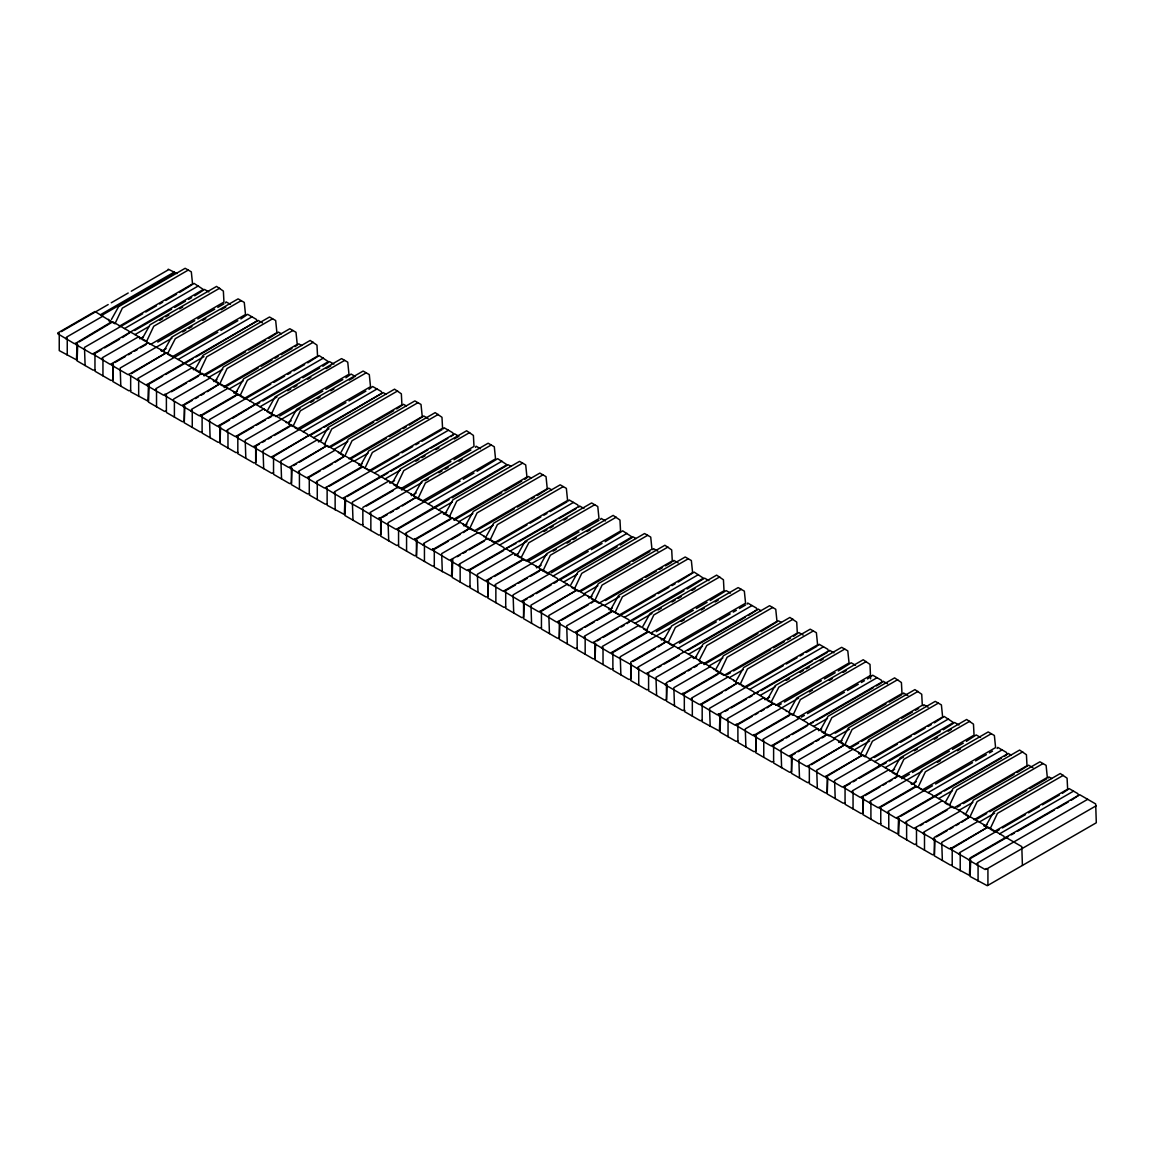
<?xml version="1.0" encoding="UTF-8"?>
<svg xmlns="http://www.w3.org/2000/svg" width="1154" height="1154" viewBox="0 0 1154 1154"><rect width="100%" height="100%" fill="white"/><g stroke="black" fill="none" stroke-linecap="round" stroke-linejoin="round"><path stroke-width="1.5" d="M146.37 341.887L153.756 326.25L219.649 288.212M199.325 372.453L206.71 356.817L272.604 318.778M219.649 384.195L227.035 368.544L292.914 330.506M271.392 414.07L278.778 398.418L344.657 360.38M364.981 468.106L372.367 452.455L438.26 414.416M396.399 486.238L403.785 470.601L469.678 432.562M417.95 498.687L425.35 483.036L491.229 444.997M449.353 516.819L456.753 501.168L522.632 463.129M469.678 528.546L477.064 512.91L542.957 474.871M542.971 570.869L550.357 555.218L616.25 517.18M594.699 600.729L602.085 585.078L667.964 547.039M615.01 612.457L622.41 596.82L688.289 558.781M646.442 630.603L653.828 614.952L719.707 576.913M667.993 643.038L675.378 627.401L741.257 589.362M719.707 672.897L727.107 657.261L792.986 619.222M824.403 733.353L831.803 717.701L897.682 679.663M844.728 745.08L852.114 729.443L918.007 691.405M896.47 774.954L903.856 759.318L969.749 721.264M111.419 319.485L118.617 306.661L185.159 268.291L191.319 271.854L192.545 283.942L119.28 326.25M142.822 337.617L150.02 324.793L216.563 286.423L223.371 291.068L223.948 302.074L150.684 344.368L147.799 342.709L164.532 351.667L165.152 353.441L130.662 373.348M164.373 350.066L171.571 337.242L238.113 298.872L244.273 302.42L245.499 314.508L172.234 356.817M195.791 368.198L202.974 355.374L269.517 317.004L275.676 320.552L276.902 332.64L203.638 374.949M216.101 379.926L223.299 367.102L289.842 328.731L296.001 332.294L297.227 344.368L223.948 386.677M236.426 391.653L243.624 378.829L310.166 340.459L316.975 345.104L317.552 356.11L244.273 398.418L239.96 395.923L247.36 380.286L313.239 342.248M267.843 409.8L275.041 396.976L341.584 358.605L347.743 362.154L348.97 374.242L275.691 416.551M289.394 422.234L296.592 409.425L363.135 371.054L369.294 374.603L370.521 386.691L297.242 428.999L294.371 427.341M320.798 440.366L327.996 427.543L394.538 389.172L401.347 393.817L401.924 404.823L328.645 447.132L324.346 444.636L331.732 428.999L397.611 390.961M341.122 452.108L348.32 439.285L414.863 400.914L421.008 404.463L422.249 416.551L348.97 458.859M361.447 463.836L368.631 451.012L435.173 412.642L441.982 417.286L442.559 428.278L369.294 470.587L360.668 465.61M392.865 481.983L400.063 469.159L466.605 430.788L473.414 435.419L473.991 446.425L400.712 488.733L393.528 484.579M414.416 494.417L421.614 481.593L488.156 443.223L494.301 446.786L495.542 458.874L422.263 501.168M445.819 512.549L453.017 499.725L519.56 461.355L525.705 464.918L526.945 477.006L453.666 519.3M466.144 524.277L473.328 511.453L539.87 473.082L546.03 476.645L547.256 488.733L473.991 531.042M486.454 536.019L493.652 523.195L560.195 484.824L566.354 488.373L567.58 500.461L494.301 542.769L491.431 541.111M517.872 554.151L525.07 541.327L591.613 502.956L597.772 506.519L598.998 518.608L525.734 560.902M539.423 566.6L546.621 553.776L613.163 515.405L619.972 520.05L620.549 531.042L547.284 573.35L540.101 569.211M570.841 584.732L578.024 571.908L644.567 533.537L650.726 537.086L651.952 549.174L578.688 591.483L575.817 589.824M591.151 596.459L598.349 583.635L664.892 545.265L671.7 549.91L672.277 560.902L598.998 603.21L591.814 599.07M611.476 608.187L618.674 595.363L685.216 556.993L691.361 560.555L692.602 572.644L619.323 614.938M642.893 626.333L650.091 613.51L716.634 575.139L723.443 579.784L724.02 590.776L650.741 633.084L643.557 628.944M664.444 638.768L671.642 625.958L738.185 587.588L744.344 591.136L745.571 603.225L672.292 645.533L669.421 643.874M695.848 656.9L703.046 644.076L769.588 605.706L775.748 609.269L776.974 621.357L703.695 663.665M716.172 668.642L723.37 655.818L789.913 617.448L796.722 622.093L797.299 633.084L724.02 675.393L715.393 670.416M736.497 680.37L743.681 667.546L810.223 629.175L816.383 632.724L817.609 644.812L744.344 687.12L741.474 685.462M767.915 698.516L775.113 685.692L841.655 647.322L847.801 650.87L849.041 662.959L775.762 705.267M789.466 710.951L796.664 698.127L863.206 659.756L870.015 664.401L870.592 678.812M820.869 729.083L828.067 716.259L894.61 677.888L901.418 682.533L901.995 693.525L828.716 735.834L821.533 731.694M841.194 740.81L848.378 727.986L914.92 689.616L921.729 694.261L922.306 705.267L849.041 747.576L840.415 742.585M861.504 752.552L868.702 739.728L935.245 701.358L941.404 704.906L942.63 716.995L869.351 759.303M892.922 770.684L900.12 757.861L966.663 719.49L973.471 724.135L974.048 735.141L900.784 777.435L892.157 772.459M914.473 783.133L921.671 770.309L988.213 731.939L994.373 735.487L995.599 747.576L922.334 789.884L919.464 788.225M945.891 801.265L953.074 788.442L1019.617 750.071L1026.425 754.716L1027.002 765.708L953.738 808.016L949.425 805.521L956.81 789.884L1022.704 751.845M966.201 812.993L973.399 800.169L1039.942 761.799L1046.101 765.347L1047.327 777.435L974.048 819.744M986.526 824.721L993.724 811.897L1060.266 773.526L1067.075 778.171L1067.652 789.177L994.373 831.471L990.06 828.99L997.46 813.354L1063.339 775.315M57.7 333.001L94.96 311.493L111.577 321.807L77.102 342.421L76.481 359.846L59.243 350.6L59.243 333.535M168.224 269.185L177.052 273.57M61.35 331.602L108.187 304.555M111.274 302.781L128.209 293.001M131.282 291.226L168.224 269.892M100.499 314.696L174.384 272.027M101.725 315.403L175.624 272.748M102.951 316.109L66.629 337.083L66.009 338.858M188.246 270.079L122.353 308.118L114.967 323.755L110.654 321.274M76.481 342.781L74.332 343.661L57.7 333.708M77.102 343.127L75.558 344.368L92.176 353.975L94.34 353.081M79.208 341.916L112.803 321.807L128.815 331.039L129.436 332.828M120.809 326.423L84.487 347.397L85.107 365.529M121.127 326.25L142.678 313.801M145.75 312.027L156.526 305.81M159.613 304.021L162.685 302.247M165.772 300.473L176.548 294.256M179.62 292.467L194.088 283.408L203.32 289.452L94.96 352.735M124.517 328.558L198.401 285.889M95.566 353.081L101.566 349.619M104.567 347.888L119.554 339.233M122.555 337.502L130.056 332.467M134.672 330.506L171.614 309.185M174.687 307.397L185.477 301.18M188.549 299.405L191.622 297.631M194.709 295.842L204.561 289.452L208.874 291.933M134.975 334.602L148.837 326.596M159.613 320.379L162.685 318.605M165.772 316.831L168.845 315.042M179.62 308.825L182.693 307.051M138.668 336.737L102.345 357.711L101.725 359.485M142.981 337.083L139.908 338.858L139.288 337.083M94.96 369.799L93.099 370.146L77.102 360.899L77.707 344.483M112.198 363.395L110.034 364.289L93.416 354.336M112.803 363.755L111.274 364.996L127.892 374.588L130.056 373.708M114.924 362.529L125.425 356.471M128.411 354.74L131.412 353.009M134.412 351.278L137.413 349.547M140.413 347.816L146.414 344.354M157.766 342.06L194.709 320.74M197.781 318.951L214.716 309.185M217.803 307.397L223.948 303.848M171.917 338.151L120.204 368.011L120.809 386.143M182.693 331.934L185.78 330.159M188.852 328.371L191.939 326.596M202.715 320.379L205.787 318.605M221.179 309.719L225.795 307.051M241.2 300.646L175.307 338.685L167.994 352.864L167.921 354.336L170.792 355.995M166.075 348.638L161.459 351.306L160.839 349.532M131.282 373.708L166.378 352.735L182.39 361.967L183.01 363.755M174.384 357.351L138.062 378.324L137.441 380.099M174.687 357.177L217.803 332.294M220.876 330.506L237.811 320.74M240.883 318.951L247.663 314.335L256.275 319.312L256.895 321.086L148.52 383.662L147.914 401.073L130.662 391.841L130.662 375.771M178.077 359.485L251.976 316.831M130.662 390.413L128.815 390.773L112.803 381.527L113.424 365.097M147.914 384.008L145.75 384.902L129.133 374.949M148.52 384.369L146.991 385.609L163.608 395.216L165.772 394.322L164.532 394.322M149.14 384.008L162.627 376.218M165.628 374.487L192.862 358.779M195.935 356.99L258.135 320.379L262.434 322.86M188.549 365.529L203.941 356.644M192.242 367.664L155.92 388.638L155.3 390.413L156.526 389.706M166.378 393.961L200.868 374.055L200.248 372.28L184.236 363.034M171.513 391.74L186.501 383.085M189.501 381.354L198.502 376.161M204.59 374.79L203.984 375.858L245.542 351.855M248.615 350.08L265.55 340.315M268.637 338.526L278.489 332.136L281.36 333.794M208.903 377.286L222.765 369.28M210.115 377.978L173.792 398.952L173.172 400.726M216.909 379.767L213.836 381.541L213.216 379.767M166.378 411.026L164.532 411.387L148.52 402.14L149.14 385.724M183.645 404.65L181.481 405.53L164.863 395.577L166.392 394.682L166.392 412.468L182.404 421.715L184.251 421.354L184.251 405.992M184.251 404.289L218.741 384.383L218.12 382.609L202.109 373.362L201.503 374.43M184.251 404.996L182.721 406.237L199.339 415.844L201.503 414.95L200.262 414.95M184.871 404.65L192.372 400.323M195.372 398.592L198.358 396.846M201.359 395.115L204.359 393.384M207.359 391.653L219.967 383.662L235.979 392.908L236.599 394.682L202.109 414.603M224.265 387.571L258.135 368.011M261.208 366.236L271.983 360.019M275.056 358.245L278.143 356.456M281.215 354.682L291.991 348.465M295.078 346.69L298.771 343.849L301.641 345.508M227.973 388.292L191.651 409.266L191.03 411.04L192.256 410.334M229.184 388.985L243.047 380.993M237.19 391.48L234.118 393.254L233.497 391.48M202.729 414.95L235.719 395.909M245.831 398.606L209.509 419.58L210.115 437.712M246.134 398.418L270.772 384.195M273.844 382.421L284.62 376.204M287.707 374.43L290.779 372.641M293.866 370.867L304.642 364.65M307.714 362.875L319.11 355.591L328.342 361.62L219.967 424.903M249.524 400.726L323.423 358.072M202.109 431.668L200.262 432.014L184.251 422.768L184.871 406.352M219.361 425.263L217.197 426.158L200.58 416.19L202.109 415.31L202.109 433.082L218.12 442.328L219.967 441.968L219.967 428.322M219.967 425.624L218.423 426.865L235.055 436.457L237.205 435.577M220.587 425.263L229.588 420.07M232.574 418.339L255.063 404.65M256.606 404.463L259.693 402.688M262.766 400.914L299.708 379.579M302.795 377.805L319.716 368.025M322.803 366.251L329.568 361.62L333.881 364.116M259.996 406.771L276.931 397.005M287.707 390.773L290.779 388.999M293.866 387.225L296.939 385.45M307.714 379.219L310.801 377.445M326.193 368.559L330.809 365.89M263.689 408.905L227.352 429.879L226.747 431.668L227.973 430.947M237.825 435.217L272.315 415.31L271.695 413.536L255.683 404.289M237.825 435.923L236.281 437.178L252.914 446.771L255.063 445.877M238.445 435.577L253.433 426.922M256.433 425.191L265.434 419.998M268.42 418.267L271.421 416.536M279.701 416.017L322.803 391.134M325.875 389.36L342.81 379.579M345.897 377.805L351.119 374.069L355.432 376.565M300.011 408.559L245.211 440.193L245.831 458.326M310.801 402.328L313.874 400.553M316.946 398.779L320.033 397.005M330.809 390.773L333.881 388.999M349.273 380.113L353.903 377.445M366.207 372.829L300.328 410.867L292.943 426.504L288.63 424.023M288.01 422.595L291.096 420.821M237.825 452.281L235.979 452.642L219.967 443.396L220.587 426.966M255.683 445.531L290.173 425.624L289.553 423.835L273.541 414.603L272.921 415.671M255.683 446.237L254.14 447.478L270.772 457.085L272.921 456.191M256.303 445.877L259.304 444.146M262.29 442.415L265.29 440.684M268.291 438.953L271.291 437.222M274.291 435.491L289.279 426.836M345.897 402.688L263.069 450.507L263.689 468.639M348.97 400.914L365.905 391.134M368.977 389.36L372.684 386.518L381.296 391.494L381.916 393.269L273.541 455.83M303.098 431.668L376.983 388.999M273.541 456.551L271.998 457.792L288.63 467.384L290.779 466.504M274.162 456.191L308.637 435.577M310.181 435.39L320.956 429.173M324.029 427.398L383.142 392.562L386.013 394.221M313.571 437.712L328.962 428.812M317.263 439.833L280.927 460.807L281.547 478.939M318.49 441.968L321.577 440.193M273.541 472.895L271.695 473.255L255.683 464.009L256.303 447.593M291.399 466.144L325.875 446.237L325.269 444.463L309.258 435.217M291.414 466.865L289.87 468.106L306.502 477.713L308.652 476.818M293.534 465.639L296.535 463.908M299.521 462.177L327.13 445.531L343.142 454.777L343.762 456.551L309.272 476.472M330.534 447.146L373.636 422.263M376.723 420.489L393.644 410.709M396.731 408.934L403.496 404.304L406.381 405.963M333.924 449.454L347.772 441.463M335.136 450.161L298.799 471.135L298.194 472.909M417.936 402.688L352.057 440.727L344.657 456.364L340.343 453.883M309.272 477.179L307.729 478.42L324.361 488.027L326.51 487.132M309.892 476.818L320.379 470.76M323.38 469.029L332.381 463.836M335.381 462.105L344.988 455.844L361 465.091L361.606 466.865L327.13 486.772M350.816 458.859L386.229 438.419M389.302 436.645L400.077 430.413M403.164 428.639L406.237 426.865M409.309 425.09L423.792 416.017L428.091 418.513M352.994 460.475L316.658 481.449L316.052 483.223M354.206 461.167L368.054 453.176M309.892 493.883L309.272 494.951L325.284 504.197L327.13 503.836M359.125 465.437L362.212 463.663M362.226 466.504L378.858 475.405L379.464 477.179M329.251 486.267L362.226 467.226M370.852 470.774L334.516 491.748L333.91 493.537M371.155 470.601L398.866 454.604M401.938 452.83L412.714 446.598M415.801 444.824L418.873 443.049M421.96 441.275L441.968 429.721M374.545 472.909L448.43 430.254M344.368 497.446L342.219 498.326L325.587 488.373M344.988 497.792L343.445 499.047L360.683 508.64M347.109 496.581L387.787 473.082M390.86 471.308L427.802 449.973M430.889 448.199L447.824 438.433M450.897 436.645L454.589 433.803L458.903 436.299L454.287 438.953M385.018 478.953L400.409 470.067M415.801 461.182L418.873 459.407M421.96 457.619L425.033 455.844M435.808 449.627L438.895 447.853M388.71 481.088L352.374 502.062L352.994 520.194M394.553 480.554L389.937 483.223L389.316 481.449M362.846 507.399L397.322 487.493L396.716 485.704L380.705 476.472M366.453 506.015L393.442 490.436M402.256 488.907L401.635 489.974L450.897 461.528M453.969 459.754L470.904 449.973M421.96 482.516L370.232 512.376L369.612 514.15M425.033 480.728L428.12 478.953M438.895 472.736L441.968 470.962M445.04 469.173L448.127 467.399M458.903 461.182L461.975 459.407M416.104 493.003L411.488 495.657L410.867 493.883M362.846 524.464L361 524.81L344.988 515.578L345.609 499.148M380.705 518.42L379.161 519.661L395.793 529.253L397.942 528.373M382.811 517.194L387.311 514.597M390.312 512.866L393.312 511.135M396.312 509.404L399.313 507.673M402.299 505.942L416.421 497.085L432.418 506.332L433.038 508.106M424.412 501.701L388.09 522.675L388.71 540.808M424.73 501.528L460.129 481.088M463.216 479.314L473.991 473.082M477.064 471.308L497.691 458.686L506.938 464.73L398.563 528.013M428.12 503.836L502.004 461.182M399.169 528.373L449.05 499.567M452.123 497.792L508.164 464.73L511.034 466.389M438.578 509.88L452.44 501.889M442.271 512.015L405.948 532.989L405.328 534.764M443.511 514.15L446.584 512.376M398.563 545.077L396.716 545.438L380.705 536.192L381.31 519.762M416.435 539.048L414.892 540.288L431.524 549.881L433.673 549.001L432.447 549.001M417.041 538.687L450.031 519.646M454.633 519.141L454.012 520.209L501.73 492.657M504.817 490.883L521.738 481.103M524.825 479.328L528.518 476.487L531.388 478.145M458.931 521.637L472.794 513.631M460.157 522.329L423.821 543.318L423.201 545.092L424.441 544.371M466.937 524.118L463.865 525.907L463.244 524.118M434.293 548.64L468.769 528.734L468.149 526.96L452.152 517.713L451.531 518.781M434.899 549.001L448.401 541.212M451.402 539.481L460.388 534.288M463.389 532.557L470.01 528.027L486.007 537.274L486.627 539.048L452.152 558.954L451.531 576.38L434.293 567.133L434.293 549.347L432.75 550.242L449.382 560.195L451.531 559.315M477.381 530.148L514.323 508.813M517.396 507.039L528.171 500.822M531.258 499.047L534.331 497.259M537.403 495.484L548.799 488.2L551.67 489.859M478.001 532.643L441.679 553.617L442.299 571.749M479.227 533.35L493.075 525.344M563.267 486.599L497.388 524.637L490.003 540.274L485.69 537.793M434.293 565.705L432.447 566.066L416.435 556.819L417.041 540.389M452.152 559.661L450.608 560.902L467.226 570.509L469.389 569.614L468.149 569.614M457.258 556.718L460.258 554.987M463.259 553.256L466.259 551.525M469.26 549.78L484.247 541.125M495.859 542.957L459.537 563.931L458.917 565.705L460.157 564.998M497.706 541.89L526.96 524.998M530.047 523.224L540.822 517.006M543.895 515.232L546.967 513.443M550.054 511.669L566.989 501.889M499.567 545.092L573.451 502.423M470.01 569.268L578.37 506.693L577.765 504.918L569.138 499.942L568.518 501.009M470.616 569.614L503.606 550.573M515.881 543.491L505.106 549.001M518.954 541.716L555.896 520.382M558.983 518.608L575.918 508.827M510.025 551.136L526.96 541.356M543.895 531.576L546.967 529.801M550.054 528.027L553.127 526.253M563.902 520.021L566.989 518.247M594.699 504.745L528.806 542.784L521.493 556.949L521.42 558.421L524.291 560.079M513.718 553.271L477.395 574.245L478.001 592.377M514.958 555.391L518.031 553.617M470.01 586.333L468.149 586.679L452.152 577.433L452.757 559.315M487.248 579.928L485.084 580.823L468.466 570.869L470.01 569.975L470.01 587.747L486.007 596.993L487.853 596.632L487.853 582.986M487.853 579.568L522.344 559.661L521.723 557.887L505.712 548.64M487.853 580.289L486.324 581.529L502.942 591.122L505.106 590.242M488.474 579.928L491.474 578.197M494.475 576.466L521.464 560.887M528.186 561.262L578.991 531.936M582.078 530.162L598.998 520.382M546.967 554.685L495.254 584.544L494.633 586.333L495.859 585.612M553.127 551.136L556.214 549.347M566.989 543.13L570.062 541.356M573.149 539.582L576.221 537.807M586.997 531.576L590.069 529.801M536.509 567.84L541.125 565.171M505.712 589.882L540.202 569.975L539.582 568.201L523.57 558.954L522.964 560.022M506.332 590.242L515.333 585.049M518.334 583.318L527.32 578.125M530.321 576.394L539.322 571.201M549.434 573.884L513.112 594.858L513.718 612.99M551.28 572.817L588.223 551.482M591.31 549.708L602.085 543.491M605.158 541.716L622.713 530.869L631.945 536.913L523.57 600.195M553.127 576.019L627.026 533.35M505.712 606.946L503.865 607.307L487.853 598.06L488.474 581.63M522.964 600.542L520.8 601.436L504.183 591.483L505.712 590.588L505.712 608.374L521.723 617.606L523.57 617.26L523.57 601.898M523.57 600.902L522.041 602.143L538.658 611.75L540.822 610.855M524.19 600.542L527.19 598.811M530.191 597.08L533.191 595.349M536.177 593.618L551.179 584.963M554.18 583.232L557.18 581.501M560.209 579.755L617.174 546.866M620.246 545.092L633.185 536.913L636.056 538.572M563.599 582.063L577.447 574.057M647.654 535.312L581.76 573.35L574.375 588.987L571.504 587.328M567.292 584.198L530.97 605.172L531.576 623.304M541.428 610.495L575.918 590.588L575.298 588.814L559.286 579.568M542.063 610.87L577.159 589.896L593.17 599.142L593.791 600.917L559.301 620.823M580.563 591.497L629.824 563.065M632.911 561.291L649.846 551.511M583.953 593.82L597.815 585.814M585.165 594.512L548.842 615.486L549.448 633.618M588.886 598.075L591.959 596.301M541.428 627.56L539.582 627.92L523.57 618.674L524.19 602.258M558.695 621.169L556.531 622.064L539.913 612.11M559.301 621.53L557.771 622.771L574.389 632.378L576.553 631.483M561.421 620.304L588.41 604.725M591.411 602.994L595.017 600.195L611.029 609.442L611.649 611.216L577.159 631.137M605.475 600.542L642.417 579.221M645.49 577.433L656.265 571.216M659.352 569.441L662.425 567.667M665.512 565.878L671.657 562.33M603.023 604.826L566.701 625.8L567.306 643.932M604.234 605.518L619.626 596.632M612.24 608.014L609.168 609.788L608.547 608.014M612.255 610.87L628.887 619.756L629.507 621.53M577.159 631.844L575.63 633.084L592.247 642.691L594.411 641.797M577.779 631.483L582.28 628.887M585.28 627.156L594.267 621.963M597.267 620.232L612.255 611.577M620.261 614.779L619.655 615.847M655.054 595.406L584.559 636.114L583.938 637.888M658.141 593.632L668.916 587.4M671.989 585.626L675.061 583.852M678.148 582.078L694.16 572.11L703.392 578.154L595.017 641.436M624.574 617.26L698.473 574.605M577.159 648.202L575.312 648.548L559.301 639.302L559.921 622.886M597.137 640.932L600.138 639.201M603.138 637.47L618.126 628.815M621.126 627.084L624.126 625.353M627.112 623.622L630.113 621.169M633.2 620.116L683.99 590.776M687.077 589.002L704.618 578.154L708.931 580.65M635.046 623.304L651.981 613.539M658.141 609.976L661.213 608.201M671.989 601.984L675.061 600.195M678.148 598.421L681.221 596.647M691.996 590.43L695.083 588.641M638.739 625.439L602.402 646.413L601.797 648.202M612.255 652.111L610.105 652.991L593.473 643.038M612.875 651.75L647.365 631.844L646.745 630.07L630.733 620.823M647.971 631.483L664.603 640.369L665.223 642.158L630.733 662.064L630.733 679.129L628.887 679.475L612.875 670.243L612.875 653.178M612.875 652.457L611.332 653.712L628.584 663.305M613.495 652.111L647.971 632.19M652.284 633.257L651.664 634.325M656.294 631.671L693.237 610.336M696.309 608.562L707.085 602.33M710.172 600.556L726.169 590.603L730.482 593.098M670.445 627.747L620.261 656.727L620.881 674.859M681.221 621.53L684.308 619.756M701.243 609.976L704.315 608.201M715.091 601.984L718.177 600.195M664.603 638.234L661.516 640.023L660.91 638.234M612.875 668.815L611.029 669.176L595.017 659.929L595.637 643.499M632.854 661.545L655.342 648.562M658.343 646.831L666.449 641.436L682.461 650.683L683.067 652.457M674.455 646.067L638.119 667.041L637.513 668.815M679.374 643.211L716.331 621.891M719.404 620.116L730.179 613.885M733.252 612.11L736.339 610.336M739.411 608.562L745.571 604.999M678.148 648.202L752.033 605.533M647.971 672.724L645.822 673.619L629.19 663.665M648.591 672.364L756.966 609.802L756.346 608.028L747.734 603.052L747.114 604.119M648.591 673.085L647.048 674.325L664.286 683.918M652.212 670.993L655.198 669.262M658.198 667.531L661.199 665.8M664.199 664.069L679.187 655.414M688.303 650.149L745.268 617.26M748.34 615.486L758.192 609.096L761.063 610.754M688.621 654.231L702.469 646.24M772.661 607.494L706.782 645.533L699.468 659.699L699.396 661.17L702.267 662.829M692.313 656.366L655.977 677.34L656.597 695.473M696.627 656.727L693.54 658.501L692.919 656.727M648.591 689.428L646.745 689.789L630.733 680.543L631.353 664.127M666.464 683.399L664.92 684.639L681.552 694.246L683.702 693.352L682.476 693.352M670.085 681.307L685.072 672.652M688.072 670.921L691.073 669.19M694.073 667.459L697.059 665.728M704.041 664.574L757.918 633.459M761.005 631.685L778.546 620.838L781.431 622.496M708.974 665.988L722.822 657.996M710.186 666.695L673.849 687.669L674.47 705.801M684.322 693.713L682.779 694.953L699.411 704.546L701.56 703.666M684.942 693.352L717.918 674.311M727.409 674.499L730.482 672.724M733.569 670.95L770.511 649.615M773.584 647.841L784.359 641.624M787.446 639.835L790.519 638.061M793.606 636.287L798.842 632.551L803.141 635.046M728.044 676.994L691.708 697.982L691.102 699.757L692.328 699.035M729.256 677.701L743.104 669.709M813.31 630.949L747.417 668.988L740.031 684.639L735.718 682.144M684.942 710.417L684.322 711.484L700.334 720.731L702.18 720.37M702.18 703.305L736.656 683.399L736.05 681.625L720.038 672.378L719.418 673.446M702.8 703.666L722.289 692.414M725.289 690.683L737.896 682.692L753.908 691.938L754.514 693.713M745.902 687.308L709.566 708.282L710.186 726.414M746.205 687.135L783.148 665.8M786.235 664.026L797.01 657.809M800.083 656.02L803.17 654.246M806.242 652.472L817.018 646.254M749.595 689.443L823.48 646.788M720.038 714.326L718.495 715.567L735.127 725.174L737.276 724.279L736.05 724.279M725.145 711.383L728.145 709.652M731.146 707.921L746.133 699.252M749.134 697.521L752.134 695.79M758.207 692.285L755.134 693.352M761.294 690.51L812.099 661.184M815.171 659.41L827.49 652.298M760.068 695.487L775.459 686.601M786.235 680.384L789.307 678.595M800.083 672.378L803.17 670.604M806.242 668.83L809.315 667.041M820.09 660.824L823.177 659.049M844.728 649.096L778.835 687.135L771.536 701.315L771.449 702.772L774.32 704.43M763.76 697.622L727.424 718.596L726.804 720.37L728.044 719.663M764.987 699.757L769.603 697.088M737.896 723.933L772.372 704.027L771.766 702.238L755.755 693.006M738.502 724.279L752.004 716.49M755.004 714.759L758.005 713.028M760.991 711.297L763.991 709.566M766.992 707.835L773.613 703.305L789.61 712.552L790.23 714.326L755.755 734.232M778.229 705.613L781.301 703.839M784.388 702.065L821.331 680.73M824.403 678.956L835.179 672.739M838.266 670.964L851.19 662.785L855.503 665.267M798.539 698.156L745.282 728.91L745.902 747.042M809.315 691.938L812.402 690.15M829.337 680.384L832.409 678.595M843.185 672.378L846.271 670.604M866.279 661.53L800.4 699.569L793 715.22L788.687 712.725M737.896 740.998L736.05 741.344L720.038 732.098L720.659 713.98M755.755 734.954L754.211 736.194L770.843 745.787L772.992 744.907M756.36 734.593L789.35 715.552M797.313 717.701L870.592 675.407M799.462 718.235L763.14 739.209L762.52 740.998L763.76 740.277M801.323 717.168L804.396 715.393M807.468 713.619L844.425 692.285M847.498 690.51L858.273 684.293M861.346 682.504L864.433 680.73M867.505 678.956L872.741 675.22L881.367 680.196L881.988 681.985L773.613 744.546M803.17 720.37L877.054 677.715M774.219 744.907L783.22 739.714M786.22 737.983L789.221 736.252M792.221 734.521L807.209 725.866M813.325 722.332L808.709 724.279M816.397 720.543L873.362 687.669M876.434 685.894L881.05 683.226M813.628 726.414L827.49 718.423M817.32 728.549L780.998 749.523L781.619 767.655M818.561 730.684L821.634 728.91M773.613 761.611L771.766 761.972L755.755 752.725L756.36 736.295M790.851 755.206L788.687 756.101L772.069 746.148L773.613 745.253L773.613 763.039L789.61 772.271L791.471 771.925L791.471 756.562M791.471 754.86L825.947 734.954L825.326 733.165L809.315 723.933M791.485 755.581L789.942 756.822L806.574 766.415L808.723 765.535M792.091 755.221L795.092 753.49M798.092 751.759L813.094 743.104M816.08 741.373L819.08 739.642M822.081 737.911L825.081 736.18M835.222 733.194L886.012 703.868M889.099 702.079L901.418 694.968M833.981 738.171L849.387 729.285M835.207 738.863L798.871 759.837L799.491 777.969M838.915 742.44L841.987 740.652M809.343 765.174L843.819 745.268L843.199 743.493L827.202 734.247L826.581 735.314M811.45 764.669L845.06 744.561L861.057 753.807L861.677 755.581L827.202 775.488M849.964 747.388L849.344 748.456L858.576 743.118M861.663 741.344L898.605 720.024M901.678 718.235L912.453 712.018M915.54 710.244L918.613 708.469M853.051 749.177L816.729 770.151L817.349 788.283M854.277 749.884L869.669 740.998M938.317 703.132L872.438 741.171L865.053 756.808L860.74 754.327M809.343 782.239L807.497 782.6L791.485 773.353L792.091 756.923M826.581 775.849L824.432 776.729L807.8 766.775L809.343 765.881L809.343 783.667L825.355 792.899L827.202 792.553L827.202 777.19M827.202 776.195L825.658 777.435L842.276 787.042L844.439 786.148M827.807 775.849L862.904 754.86L878.915 764.107L879.536 765.881M870.304 759.13L869.683 760.197M870.909 759.491L834.587 780.465L835.207 798.597M874.299 757.529L897.394 744.2M900.466 742.426L911.242 736.209M914.329 734.42L925.104 728.203M928.177 726.429L931.264 724.654M934.336 722.866L944.188 716.475L953.42 722.519L845.06 785.802M874.617 761.626L948.501 718.956M845.666 786.148L850.166 783.552M853.167 781.821L856.167 780.09M859.167 778.359L880.156 766.242M883.228 764.467L886.315 762.693M889.388 760.904L940.193 731.578M943.265 729.804L954.661 722.519L958.974 725M885.075 767.67L903.553 756.995M914.329 750.778L917.401 749.004M934.336 739.224L937.423 737.449M948.199 731.232L951.271 729.443M888.768 769.805L852.445 790.779L851.825 792.553M891.537 771.045L894.624 769.271M845.06 802.867L843.199 803.213L827.202 793.966L827.807 777.551M862.298 796.462L860.134 797.356L843.516 787.389M862.904 796.101L897.394 776.195L896.773 774.421L880.762 765.174M862.904 796.823L861.374 798.063L877.992 807.656L880.156 806.776M865.024 795.596L880.012 786.941M883.012 785.21L886.012 783.479M889.013 781.748L892.013 780.017M895.014 778.286L898.62 775.488L914.632 784.734L915.252 786.509L880.762 806.415M902.313 777.623L901.707 778.69L909.395 774.247M912.482 772.459L949.425 751.139M952.497 749.35L963.273 743.133M966.36 741.358L976.212 734.954L980.525 737.449M922.017 771.218L870.304 801.078L869.683 802.867M937.423 762.332L940.496 760.558M957.431 750.778L960.503 749.004M991.3 733.713L925.407 771.752L918.021 787.389L915.151 785.73M916.175 781.705L911.559 784.374L910.939 782.6M915.872 786.148L932.49 795.034L933.11 796.823M881.382 806.776L915.872 786.869M923.864 790.057L923.258 791.125M932.49 785.802L888.162 811.392L887.541 813.166M935.577 784.013L972.519 762.693M975.592 760.904L986.367 754.687M989.454 752.913L992.527 751.139M928.177 792.553L1002.076 749.884M880.762 823.48L878.915 823.841L862.904 814.594L863.524 798.164M898.014 817.075L895.85 817.97L879.233 808.016M900.74 816.21L941.419 792.726M944.491 790.952L1001.456 758.063M1004.528 756.288L1008.235 753.447L1011.106 755.105M938.649 798.597L952.497 790.591M942.342 800.732L906.02 821.706L905.4 823.48M915.872 827.389L913.708 828.284L897.091 818.33M916.478 827.029L950.968 807.122L950.348 805.348L934.336 796.101M920.113 825.673L923.113 823.942M926.114 822.211L947.102 810.094M957.156 807.151L960.229 805.362M963.316 803.588L1014.121 774.262M1017.193 772.488L1028.589 765.203L1032.902 767.684M959.003 810.353L972.865 802.347M960.215 811.046L923.892 832.02L923.272 833.794M1043.014 763.573L977.135 801.612L969.749 817.263L965.436 814.767M916.478 844.093L914.632 844.454L898.62 835.207L899.24 818.792M934.351 838.064L932.821 839.304L949.439 848.911L951.603 848.017L950.362 848.017M936.471 836.838L946.972 830.779M949.958 829.048L952.959 827.317M955.959 825.586L958.96 823.855M961.96 822.124L970.067 816.729L986.079 825.976L986.699 827.75L952.209 847.671M975.895 819.744L986.684 813.527M989.757 811.752L1026.699 790.418M1029.786 788.644L1046.707 778.863M978.073 821.359L941.751 842.333L942.356 860.466M979.284 822.052L994.676 813.166M984.218 826.322L987.29 824.547M952.829 848.017L987.925 827.043L1003.937 836.289L1004.557 838.064M995.931 831.659L959.609 852.647L958.988 854.422M996.234 831.486L999.321 829.712M1002.393 827.937L1025.488 814.609M1028.56 812.82L1039.336 806.603M1042.423 804.828L1059.358 795.048M1062.43 793.274L1069.21 788.644L1077.822 793.62L1078.442 795.409L970.067 857.97L969.461 875.396L952.209 866.149L952.209 848.378L950.68 849.257L967.917 859.211M999.624 833.794L1073.523 791.139M952.209 864.721L950.362 865.082L934.351 855.835L934.971 839.42M970.067 858.691L968.523 859.932L985.155 869.525L987.305 868.645L986.079 868.645M970.687 858.331L1008.25 836.65M1011.322 834.861L1014.409 833.087M1017.482 831.313L1054.424 809.978M1057.511 808.204L1068.287 801.987M1071.359 800.198L1079.668 794.688L1095.68 803.934L1096.3 822.773L987.305 885.709L970.067 876.463L970.687 860.033M1087.674 799.318L977.452 862.947L976.847 864.721L978.073 864.014M1096.3 805.708L987.925 868.284L987.925 885.349M378.858 518.059L380.084 518.059L377.935 518.954L361.303 509.001M414.56 538.673L415.801 538.673L413.637 539.567L397.019 529.614M718.192 713.98L719.418 713.98L717.269 714.86L700.637 704.906L702.18 704.027L702.18 721.798L719.418 731.045L720.038 713.619L828.413 651.044L827.793 649.269L819.167 644.293L818.561 645.36M753.908 734.593L755.134 734.593L752.985 735.487L736.353 725.534L737.896 724.64L737.896 742.411L753.908 751.658L755.755 751.297L755.755 735.949M932.201 838.597L914.963 828.644M230.425 304.382L226.112 301.886L225.492 302.954M480.453 448.733L476.14 446.252L475.52 447.319M583.924 508.467L579.611 505.986L578.991 507.053M605.475 520.916L601.162 518.42L600.542 519.488M657.852 551.15L653.539 548.669L652.919 549.737M678.134 562.863L673.821 560.368L673.2 561.435M833.953 652.832L829.639 650.337L829.019 651.404M887.527 683.759L883.214 681.264L882.594 682.331M907.881 695.501L903.568 693.02L902.947 694.088M928.162 707.214L923.849 704.733L923.243 705.801M1051.741 778.561L1048.871 776.902L1048.25 777.969M130.662 332.107L146.673 341.353L147.294 343.127L112.803 363.034L112.803 380.099L110.957 380.459L94.96 371.213L94.96 354.148M434.265 507.399L450.276 516.631L450.897 518.42L416.421 538.327L416.421 555.391L414.56 555.738L398.563 546.506L398.563 528.72M684.308 651.75L700.319 660.997L700.925 662.771L666.449 682.678L666.449 699.742L664.603 700.103L648.591 690.857L648.591 673.792M1005.783 837.357L1021.795 846.603L1022.415 865.442M142.057 339.391L144.928 341.05M163.608 351.84L166.479 353.499M195.012 369.972L202.195 374.112M215.336 381.7L222.52 385.854M235.647 393.427L238.532 395.101M267.079 411.574L274.263 415.728M413.637 496.191L420.821 500.346M445.04 514.323L452.224 518.478M465.365 526.065L472.549 530.205M517.107 555.925L519.978 557.584M610.697 609.961L617.88 614.116M663.68 640.557L666.55 642.215M767.136 700.29L770.021 701.949M945.112 803.04L947.982 804.699M985.747 826.495L988.632 828.154M983.597 824.547L984.218 825.615M963.316 812.834L963.936 813.902M889.388 770.151L890.008 771.218M858.576 752.365L859.196 754.139M838.294 740.652L838.915 741.719M817.941 728.91L818.561 729.977M785.917 710.417L786.538 711.484M764.366 697.982L764.987 699.035M733.569 680.196L734.175 681.249M713.287 668.483L713.893 669.551M639.359 625.8L639.965 626.867M588.266 596.301L588.886 597.368M567.912 584.544L568.518 585.612M535.889 566.066L536.509 567.133M514.338 553.617L514.958 554.685M483.526 535.831L484.146 536.898M442.891 512.376L443.511 513.443M358.519 463.663L359.125 464.73M338.237 451.95L338.843 453.017M317.869 440.193L318.49 441.261M285.86 421.7L286.466 422.768M264.309 409.266L264.915 410.334M192.862 368.011L193.468 369.799M108.505 319.312L109.111 321.086M997.143 748.47L997.763 747.403L1006.375 752.379L1006.995 754.153L898.62 816.729L898.014 834.14L880.762 824.908L880.762 807.843M978.073 865.716L978.073 881.079M960.215 853.7L960.215 870.765M951.603 807.497L952.209 806.43L968.22 815.662L968.841 817.45L934.351 837.357L934.351 854.422L932.504 854.768L916.492 845.536L916.492 828.471M924.498 833.087L924.498 850.152M906.626 822.773L906.626 839.838M888.768 812.459L888.768 829.524M870.909 802.145L870.909 819.21M862.904 797.818L862.904 813.166L861.057 813.527L845.06 804.28L845.06 787.216M853.051 791.846L853.051 808.911M808.088 724.64L807.468 722.866L791.471 713.619L790.851 714.687M763.76 741.993L763.76 757.341M728.044 721.365L728.044 736.728M701.56 663.132L702.18 662.064L718.192 671.311L718.812 673.085L684.322 693.006L684.322 710.056L682.476 710.417L666.464 701.17L667.084 684.755M692.328 700.752L692.328 716.1M638.739 668.108L638.739 685.173M603.023 647.481L603.023 664.545M595.017 643.153L595.017 658.501L593.17 658.862L577.159 649.615L577.159 632.551M585.165 637.181L585.165 654.231M559.301 622.525L559.301 637.888L557.454 638.234L541.442 629.002L541.442 611.937M558.06 580.289L557.44 578.5L541.428 569.268L540.822 570.336M504.486 549.347L503.865 547.573L487.853 538.327L487.248 539.394M495.859 587.328L495.859 602.676M460.157 566.701L460.157 582.063M443.511 428.826L444.117 427.759L452.743 432.736L453.363 434.51L344.988 497.085L344.368 514.511L327.13 505.264L327.13 488.2M424.441 546.087L424.441 561.435M406.569 534.057L406.569 551.122M397.942 487.839L398.563 486.772L414.56 496.018L415.18 497.792L380.705 517.699L380.705 534.764L378.858 535.124L362.846 525.878L362.846 508.813M370.852 513.443L370.852 530.508M335.136 492.816L335.136 509.88M317.278 482.516L317.278 499.567M309.272 478.174L309.272 493.537L307.426 493.883L291.414 484.637L292.034 468.221M308.017 435.923L307.411 434.149L291.399 424.903L290.779 425.97M299.42 472.202L299.42 489.267M291.399 467.846L291.399 483.209L289.553 483.569L273.541 474.323L273.541 457.258M255.683 447.233L255.683 462.595L253.837 462.942L237.825 453.71L237.825 436.645M254.457 404.996L253.837 403.222L237.825 393.976L237.205 395.043M227.973 432.663L227.973 448.012M192.256 412.036L192.256 427.398M174.398 401.722L174.398 417.084M156.526 391.408L156.526 406.771M138.668 379.392L138.668 396.457M102.951 358.779L102.951 375.843M67.249 338.151L67.249 355.216"/></g></svg>
